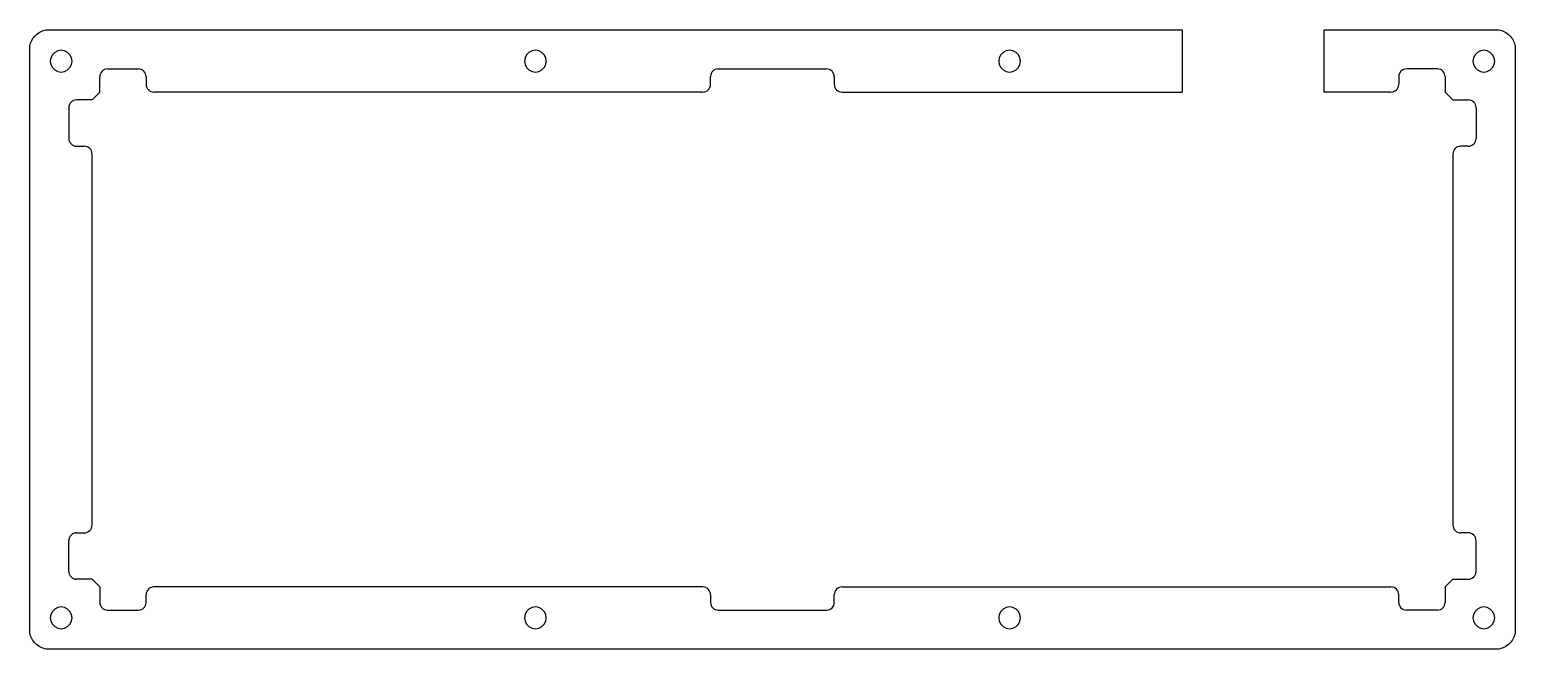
# Model space of a CAD drawing. Extents: x 0 to 229, y -95 to 1.
import ezdxf

# ---------------------------------------------------------------- set-up
doc = ezdxf.new("R2010")
doc.units = 0
doc.layers.get('0').update_dxf_attribs({"linetype": 'CONTINUOUS'})

msp = doc.modelspace()

# ---------------------------------------------------------------- linework, layer by layer
at = {"color": 7}
for points in [[(0.97536, -0.057546), (1.15062, 0.099934)], [(1.15062, 0.099934), (1.33604, 0.247254)], [(1.33604, 0.247254), (1.53162, 0.376794)], [(1.53162, 0.376794), (1.73736, 0.493634)], [(1.73736, 0.493634), (1.95072, 0.590154)], [(1.95072, 0.590154), (2.1717, 0.673974)], [(2.1717, 0.673974), (2.39776, 0.737474)], [(2.39776, 0.737474), (2.6289, 0.783194)], [(2.6289, 0.783194), (2.86258, 0.808594)], [(2.86258, 0.808594), (3.0988, 0.818754)], [(3.0988, 0.818754), (177.55362, 0.818754)], [(177.55362, 0.818754), (177.5587, -8.792606)], [(199.40524, -8.800226), (199.40524, 0.818754)], [(199.40524, 0.818754), (225.85934, 0.818754)], [(225.85934, 0.818754), (226.09556, 0.808594)], [(226.09556, 0.808594), (226.32924, 0.783194)], [(226.32924, 0.783194), (226.56038, 0.737474)], [(226.56038, 0.737474), (226.78644, 0.673974)], [(226.78644, 0.673974), (227.00742, 0.590154)], [(227.00742, 0.590154), (227.22078, 0.493634)], [(227.22078, 0.493634), (227.42652, 0.376794)], [(227.42652, 0.376794), (227.6221, 0.247254)], [(227.6221, 0.247254), (227.80752, 0.099934)], [(227.80752, 0.099934), (227.98024, -0.057546)], [(0.09906, -2.180986), (0.10922, -1.944766)], [(0.09906, -91.591526), (0.09906, -2.180986)], [(0.10922, -1.944766), (0.13462, -1.711086)], [(0.13462, -1.711086), (0.18034, -1.479946)], [(0.18034, -1.479946), (0.24384, -1.253886)], [(0.24384, -1.253886), (0.32766, -1.032906)], [(0.32766, -1.032906), (0.42418, -0.819546)], [(0.42418, -0.819546), (0.54102, -0.611266)], [(0.54102, -0.611266), (0.67056, -0.415686)], [(0.67056, -0.415686), (0.81788, -0.232806)], [(0.81788, -0.232806), (0.97536, -0.057546)], [(227.98024, -0.057546), (228.14026, -0.232806)], [(228.14026, -0.232806), (228.28758, -0.415686)], [(228.28758, -0.415686), (228.41712, -0.611266)], [(228.41712, -0.611266), (228.53396, -0.819546)], [(228.53396, -0.819546), (228.63048, -1.032906), (228.71176, -1.253886)], [(228.71176, -1.253886), (228.7778, -1.479946)], [(228.7778, -1.479946), (228.82352, -1.711086)], [(228.82352, -1.711086), (228.85146, -1.944766)], [(228.85146, -1.944766), (228.85908, -2.180986)], [(228.85908, -2.180986), (228.85908, -91.591526)], [(3.34518, -3.504326), (3.2639, -4.022486)], [(3.2639, -4.022486), (3.34518, -4.538106)], [(3.58394, -3.036966), (3.34518, -3.504326)], [(3.34518, -4.538106), (3.58394, -5.005466)], [(3.95478, -2.666126), (3.58394, -3.036966)], [(4.42214, -2.427366), (3.95478, -2.666126)], [(4.9403, -2.343546), (4.42214, -2.427366)], [(5.45592, -2.427366), (4.9403, -2.343546)], [(5.92328, -2.666126), (5.45592, -2.427366)], [(6.29412, -3.036966), (5.92328, -2.666126)], [(6.53288, -3.504326), (6.29412, -3.036966)], [(6.29412, -5.005466), (6.53288, -4.538106)], [(6.61416, -4.022486), (6.53288, -3.504326)], [(6.53288, -4.538106), (6.61416, -4.022486)], [(76.37272, -3.504326), (76.29144, -4.022486)], [(76.29144, -4.022486), (76.37272, -4.538106)], [(76.60894, -3.036966), (76.37272, -3.504326)], [(76.37272, -4.538106), (76.60894, -5.005466)], [(76.97978, -2.666126), (76.60894, -3.036966)], [(77.44714, -2.427366), (76.97978, -2.666126)], [(77.9653, -2.343546), (77.44714, -2.427366)], [(78.48346, -2.427366), (77.9653, -2.343546)], [(78.95082, -2.666126), (78.48346, -2.427366)], [(79.32166, -3.036966), (78.95082, -2.666126)], [(79.56042, -3.504326), (79.32166, -3.036966)], [(79.32166, -5.005466), (79.56042, -4.538106)], [(79.6417, -4.022486), (79.56042, -3.504326)], [(79.56042, -4.538106), (79.6417, -4.022486)], [(149.40026, -3.504326), (149.31898, -4.022486)], [(149.31898, -4.022486), (149.40026, -4.538106)], [(149.63648, -3.036966), (149.40026, -3.504326)], [(149.40026, -4.538106), (149.63648, -5.005466), (150.00986, -5.376306)], [(150.00986, -2.666126), (149.63648, -3.036966)], [(150.47468, -2.427366), (150.00986, -2.666126)], [(150.99284, -2.343546), (150.47468, -2.427366)], [(151.511, -2.427366), (150.99284, -2.343546)], [(151.97582, -2.666126), (151.511, -2.427366)], [(152.3492, -3.036966), (151.97582, -2.666126)], [(152.58542, -3.504326), (152.3492, -3.036966)], [(152.3492, -5.005466), (152.58542, -4.538106)], [(152.66924, -4.022486), (152.58542, -3.504326)], [(152.58542, -4.538106), (152.66924, -4.022486)], [(222.42526, -3.504326), (222.34398, -4.022486), (222.42526, -4.538106)], [(222.66402, -3.036966), (222.42526, -3.504326)], [(222.42526, -4.538106), (222.66402, -5.005466)], [(223.03486, -2.666126), (222.66402, -3.036966)], [(223.50222, -2.427366), (223.03486, -2.666126)], [(224.02038, -2.343546), (223.50222, -2.427366)], [(224.53854, -2.427366), (224.02038, -2.343546)], [(225.0059, -2.666126), (224.53854, -2.427366)], [(225.3742, -3.036966), (225.0059, -2.666126)], [(225.61296, -3.504326), (225.3742, -3.036966)], [(225.3742, -5.005466), (225.61296, -4.538106)], [(225.69424, -4.022486), (225.61296, -3.504326)], [(225.61296, -4.538106), (225.69424, -4.022486)], [(3.58394, -5.005466), (3.95478, -5.376306)], [(3.95478, -5.376306), (4.42214, -5.615066)], [(4.42214, -5.615066), (4.9403, -5.696346)], [(4.9403, -5.696346), (5.45592, -5.615066)], [(5.45592, -5.615066), (5.92328, -5.376306)], [(5.92328, -5.376306), (6.29412, -5.005466)], [(10.8839, -8.790066), (10.8839, -6.410086)], [(12.07516, -5.218826), (16.83766, -5.218826)], [(18.02638, -6.410086), (18.02638, -7.598806)], [(76.60894, -5.005466), (76.97978, -5.376306)], [(76.97978, -5.376306), (77.44714, -5.615066)], [(77.44714, -5.615066), (77.9653, -5.696346), (78.48346, -5.615066)], [(78.48346, -5.615066), (78.95082, -5.376306)], [(78.95082, -5.376306), (79.32166, -5.005466)], [(104.94264, -7.598806), (104.94264, -6.410086)], [(106.1339, -5.218826), (122.80138, -5.218826)], [(123.99264, -6.410086), (123.99264, -7.598806)], [(150.00986, -5.376306), (150.47468, -5.615066)], [(150.47468, -5.615066), (150.99284, -5.696346)], [(150.99284, -5.696346), (151.511, -5.615066)], [(151.511, -5.615066), (151.97582, -5.376306)], [(151.97582, -5.376306), (152.3492, -5.005466)], [(210.9089, -6.410086), (210.9089, -7.598806)], [(216.86266, -5.218826), (212.10016, -5.218826)], [(218.05392, -6.410086), (218.05392, -8.790066), (219.24264, -9.981326)], [(222.66402, -5.005466), (223.03486, -5.376306)], [(223.03486, -5.376306), (223.50222, -5.615066)], [(223.50222, -5.615066), (224.02038, -5.696346)], [(224.02038, -5.696346), (224.53854, -5.615066)], [(224.53854, -5.615066), (225.0059, -5.376306)], [(225.0059, -5.376306), (225.3742, -5.005466)], [(10.8839, -8.790066), (9.69264, -9.981326)], [(103.75138, -8.790066), (19.21764, -8.790066)], [(125.1839, -8.790066), (177.5587, -8.790066)], [(209.71764, -8.790066), (199.39762, -8.790066)], [(6.1214, -11.172586), (6.1214, -15.935086)], [(9.69264, -9.981326), (7.31012, -9.981326)], [(219.24264, -9.981326), (221.62516, -9.981326)], [(222.81642, -11.172586), (222.81642, -15.935086)], [(7.31012, -17.123806), (8.50138, -17.123806)], [(221.62516, -17.123806), (220.4339, -17.123806)], [(9.69264, -75.465066), (9.69264, -18.315066)], [(219.24264, -18.315066), (219.24264, -75.465066)], [(7.31012, -76.656326), (8.50138, -76.656326)], [(221.62516, -76.656326), (220.4339, -76.656326)], [(6.1214, -82.610086), (6.1214, -77.847586)], [(222.81642, -82.610086), (222.81642, -77.847586)], [(9.69264, -83.798806), (7.31012, -83.798806)], [(9.69264, -83.798806), (10.8839, -84.990066)], [(219.24264, -83.798806), (218.05392, -84.990066)], [(219.24264, -83.798806), (221.62516, -83.798806)], [(10.8839, -84.990066), (10.8839, -87.372586)], [(18.02638, -87.372586), (18.02638, -86.181326)], [(103.75138, -84.990066), (19.21764, -84.990066)], [(104.94264, -86.181326), (104.94264, -87.372586)], [(123.99264, -87.372586), (123.99264, -86.181326)], [(125.1839, -84.990066), (209.71764, -84.990066)], [(210.9089, -87.372586), (210.9089, -86.181326)], [(218.05392, -84.990066), (218.05392, -87.372586)], [(3.58394, -88.767046), (3.34518, -89.234406)], [(3.95478, -88.396206), (3.58394, -88.767046)], [(4.42214, -88.157446), (3.95478, -88.396206)], [(4.9403, -88.076166), (4.42214, -88.157446)], [(5.45592, -88.157446), (4.9403, -88.076166)], [(5.92328, -88.396206), (5.45592, -88.157446)], [(6.29412, -88.767046), (5.92328, -88.396206)], [(6.53288, -89.234406), (6.29412, -88.767046)], [(12.07516, -88.561306), (16.83766, -88.561306)], [(76.60894, -88.767046), (76.37272, -89.234406)], [(76.97978, -88.396206), (76.60894, -88.767046)], [(77.44714, -88.157446), (76.97978, -88.396206)], [(77.9653, -88.076166), (77.44714, -88.157446)], [(78.48346, -88.157446), (77.9653, -88.076166)], [(78.95082, -88.396206), (78.48346, -88.157446)], [(79.32166, -88.767046), (78.95082, -88.396206)], [(79.56042, -89.234406), (79.32166, -88.767046)], [(106.1339, -88.561306), (122.80138, -88.561306)], [(149.63648, -88.767046), (149.40026, -89.234406)], [(150.00986, -88.396206), (149.63648, -88.767046)], [(150.47468, -88.157446), (150.00986, -88.396206)], [(150.99284, -88.076166), (150.47468, -88.157446)], [(151.511, -88.157446), (150.99284, -88.076166)], [(151.97582, -88.396206), (151.511, -88.157446)], [(152.3492, -88.767046), (151.97582, -88.396206)], [(152.58542, -89.234406), (152.3492, -88.767046)], [(216.86266, -88.561306), (212.10016, -88.561306)], [(222.66402, -88.767046), (222.42526, -89.234406)], [(223.03486, -88.396206), (222.66402, -88.767046)], [(223.50222, -88.157446), (223.03486, -88.396206)], [(224.02038, -88.076166), (223.50222, -88.157446)], [(224.53854, -88.157446), (224.02038, -88.076166)], [(225.0059, -88.396206), (224.53854, -88.157446)], [(225.3742, -88.767046), (225.0059, -88.396206)], [(225.61296, -89.234406), (225.3742, -88.767046)], [(3.34518, -89.234406), (3.2639, -89.750026)], [(3.2639, -89.750026), (3.34518, -90.268186)], [(3.34518, -90.268186), (3.58394, -90.735546)], [(3.58394, -90.735546), (3.95478, -91.106386)], [(3.95478, -91.106386), (4.42214, -91.345146)], [(4.42214, -91.345146), (4.9403, -91.426426)], [(4.9403, -91.426426), (5.45592, -91.345146)], [(5.45592, -91.345146), (5.92328, -91.106386)], [(5.92328, -91.106386), (6.29412, -90.735546)], [(6.29412, -90.735546), (6.53288, -90.268186)], [(6.61416, -89.750026), (6.53288, -89.234406)], [(6.53288, -90.268186), (6.61416, -89.750026)], [(76.37272, -89.234406), (76.29144, -89.750026)], [(76.29144, -89.750026), (76.37272, -90.268186)], [(76.37272, -90.268186), (76.60894, -90.735546)], [(76.60894, -90.735546), (76.97978, -91.106386)], [(76.97978, -91.106386), (77.44714, -91.345146)], [(77.44714, -91.345146), (77.9653, -91.426426)], [(77.9653, -91.426426), (78.48346, -91.345146)], [(78.48346, -91.345146), (78.95082, -91.106386)], [(78.95082, -91.106386), (79.32166, -90.735546)], [(79.32166, -90.735546), (79.56042, -90.268186)], [(79.6417, -89.750026), (79.56042, -89.234406)], [(79.56042, -90.268186), (79.6417, -89.750026)], [(149.40026, -89.234406), (149.31898, -89.750026)], [(149.31898, -89.750026), (149.40026, -90.268186)], [(149.40026, -90.268186), (149.63648, -90.735546)], [(149.63648, -90.735546), (150.00986, -91.106386)], [(150.00986, -91.106386), (150.47468, -91.345146)], [(150.47468, -91.345146), (150.99284, -91.426426)], [(150.99284, -91.426426), (151.511, -91.345146)], [(151.511, -91.345146), (151.97582, -91.106386)], [(151.97582, -91.106386), (152.3492, -90.735546)], [(152.3492, -90.735546), (152.58542, -90.268186)], [(152.58542, -90.268186), (152.66924, -89.750026), (152.58542, -89.234406)], [(222.42526, -89.234406), (222.34398, -89.750026)], [(222.34398, -89.750026), (222.42526, -90.268186)], [(222.42526, -90.268186), (222.66402, -90.735546)], [(222.66402, -90.735546), (223.03486, -91.106386)], [(223.03486, -91.106386), (223.50222, -91.345146)], [(223.50222, -91.345146), (224.02038, -91.426426)], [(224.02038, -91.426426), (224.53854, -91.345146)], [(224.53854, -91.345146), (225.0059, -91.106386)], [(225.0059, -91.106386), (225.3742, -90.735546)], [(225.3742, -90.735546), (225.61296, -90.268186)], [(225.69424, -89.750026), (225.61296, -89.234406)], [(225.61296, -90.268186), (225.69424, -89.750026)], [(0.10922, -91.827746), (0.09906, -91.591526)], [(0.13462, -92.061426), (0.10922, -91.827746)], [(0.18034, -92.292566), (0.13462, -92.061426)], [(0.24384, -92.518626), (0.18034, -92.292566)], [(0.32766, -92.739606), (0.24384, -92.518626)], [(0.42418, -92.952966), (0.32766, -92.739606)], [(0.54102, -93.158706), (0.42418, -92.952966)], [(0.67056, -93.354286), (0.54102, -93.158706)], [(0.81788, -93.539706), (0.67056, -93.354286)], [(0.97536, -93.712426), (0.81788, -93.539706)], [(1.15062, -93.872446), (0.97536, -93.712426)], [(227.98024, -93.712426), (227.80752, -93.872446)], [(228.28758, -93.354286), (228.14026, -93.539706), (227.98024, -93.712426)], [(228.41712, -93.158706), (228.28758, -93.354286)], [(228.53396, -92.952966), (228.41712, -93.158706)], [(228.63048, -92.739606), (228.53396, -92.952966)], [(228.71176, -92.518626), (228.63048, -92.739606)], [(228.7778, -92.292566), (228.71176, -92.518626)], [(228.82352, -92.061426), (228.7778, -92.292566)], [(228.85146, -91.827746), (228.82352, -92.061426)], [(228.85908, -91.591526), (228.85146, -91.827746)], [(1.33604, -94.019766), (1.15062, -93.872446)], [(1.53162, -94.149306), (1.33604, -94.019766)], [(1.73736, -94.266146), (1.53162, -94.149306)], [(1.95072, -94.362666), (1.73736, -94.266146)], [(2.1717, -94.443946), (1.95072, -94.362666)], [(2.39776, -94.509986), (2.1717, -94.443946)], [(2.6289, -94.555706), (2.39776, -94.509986)], [(2.86258, -94.581106), (2.6289, -94.555706)], [(3.0988, -94.591266), (2.86258, -94.581106)], [(225.85934, -94.591266), (3.0988, -94.591266)], [(226.09556, -94.581106), (225.85934, -94.591266)], [(226.32924, -94.555706), (226.09556, -94.581106)], [(226.56038, -94.509986), (226.32924, -94.555706)], [(226.78644, -94.443946), (226.56038, -94.509986)], [(227.00742, -94.362666), (226.78644, -94.443946)], [(227.22078, -94.266146), (227.00742, -94.362666)], [(227.42652, -94.149306), (227.22078, -94.266146)], [(227.6221, -94.019766), (227.42652, -94.149306)], [(227.80752, -93.872446), (227.6221, -94.019766)]]:
    msp.add_lwpolyline(points, dxfattribs=at)
for points in [[(210.9089, -6.410086)], [(218.05392, -6.410086)]]:
    msp.add_lwpolyline(points, close=True, dxfattribs=at)
for points in [[(11.233271, -5.568332), (11.009981, -5.791618), (10.884536, -6.094461), (10.884535, -6.410239)], [(12.075185, -5.219614), (11.759408, -5.219608), (11.456562, -5.345046), (11.233271, -5.568332)], [(17.679599, -5.568332), (17.456309, -5.345046), (17.153463, -5.219608), (16.837685, -5.219614)], [(18.028336, -6.410239), (18.028334, -6.094461), (17.90289, -5.791618), (17.679599, -5.568332)], [(106.134916, -5.219614), (105.477403, -5.219687), (104.944421, -5.752725), (104.944418, -6.410239)], [(123.645646, -5.568296), (123.422333, -5.345007), (123.119461, -5.219581), (122.803666, -5.219614)], [(123.994418, -6.410239), (123.994417, -6.094444), (123.868958, -5.791585), (123.645646, -5.568296)], [(212.100922, -5.219614), (211.443409, -5.219687), (210.910427, -5.752725), (210.910424, -6.410239)], [(217.705402, -5.568296), (217.482089, -5.345007), (217.179217, -5.219581), (216.863422, -5.219614)], [(218.054174, -6.410239), (218.054173, -6.094444), (217.928714, -5.791585), (217.705402, -5.568296)], [(18.028336, -7.600889), (18.028339, -8.258452), (18.561398, -8.791511), (19.218961, -8.791514)], [(103.753666, -8.791514), (104.069461, -8.791546), (104.372333, -8.66612), (104.595646, -8.442831)], [(104.595646, -8.442831), (104.818958, -8.219543), (104.944417, -7.916684), (104.944418, -7.600889)], [(123.994418, -7.600889), (123.994421, -8.258402), (124.527403, -8.791441), (125.184916, -8.791514)], [(209.719672, -8.791514), (210.035467, -8.791546), (210.338339, -8.66612), (210.561652, -8.442831)], [(210.561652, -8.442831), (210.784964, -8.219543), (210.910423, -7.916684), (210.910424, -7.600889)], [(7.31266, -9.982139), (6.655097, -9.982142), (6.122038, -10.515201), (6.122035, -11.172764)], [(222.816674, -11.172764), (222.816671, -10.515251), (222.283689, -9.982212), (221.626176, -9.982139)], [(6.122035, -15.935289), (6.122038, -16.592852), (6.655097, -17.125912), (7.31266, -17.125914)], [(221.626176, -17.125914), (222.283689, -17.125842), (222.816671, -16.592803), (222.816674, -15.935289)], [(9.69391, -18.316539), (9.693907, -17.658977), (9.160848, -17.125917), (8.503285, -17.125914)], [(219.593444, -17.474597), (219.370132, -17.697886), (219.244673, -18.000744), (219.244672, -18.316539)], [(220.435424, -17.125914), (220.119629, -17.125882), (219.816757, -17.251308), (219.593444, -17.474597)], [(8.503285, -76.657342), (9.160798, -76.657339), (9.693837, -76.124358), (9.69391, -75.466844)], [(219.244672, -75.466844), (219.244745, -76.124407), (219.777861, -76.65741), (220.435424, -76.657342)], [(6.470718, -77.006115), (6.247429, -77.229427), (6.122003, -77.532299), (6.122035, -77.848094)], [(7.31266, -76.657342), (6.996865, -76.657344), (6.694006, -76.782802), (6.470718, -77.006115)], [(222.816674, -77.848094), (222.816741, -77.190531), (222.283739, -76.657415), (221.626176, -76.657342)], [(6.122035, -82.610594), (6.122108, -83.268108), (6.655147, -83.801089), (7.31266, -83.801092)], [(221.626176, -83.801092), (222.28364, -83.801019), (222.816601, -83.268058), (222.816674, -82.610594)], [(19.218961, -84.991844), (18.561448, -84.991847), (18.028409, -85.524829), (18.028336, -86.182342)], [(104.944418, -86.182342), (104.944345, -85.524779), (104.411229, -84.991777), (103.753666, -84.991844)], [(125.184916, -84.991844), (124.527452, -84.991917), (123.994491, -85.524879), (123.994418, -86.182342)], [(210.910424, -86.182342), (210.910351, -85.524779), (210.377235, -84.991777), (209.719672, -84.991844)], [(10.884535, -87.373094), (10.884608, -88.030617), (11.417662, -88.563603), (12.075185, -88.563592)], [(16.837685, -88.563592), (17.495209, -88.563603), (18.028263, -88.030617), (18.028336, -87.373094)], [(104.944418, -87.373094), (104.944491, -88.030558), (105.477452, -88.563519), (106.134916, -88.563592)], [(122.803666, -88.563592), (123.461229, -88.56366), (123.994345, -88.030657), (123.994418, -87.373094)], [(210.910424, -87.373094), (210.910497, -88.030558), (211.443458, -88.563519), (212.100922, -88.563592)], [(216.863422, -88.563592), (217.520985, -88.56366), (218.054101, -88.030657), (218.054174, -87.373094)]]:
    msp.add_open_spline(points, degree=3, dxfattribs=at)

doc.saveas('drawing.dxf')
